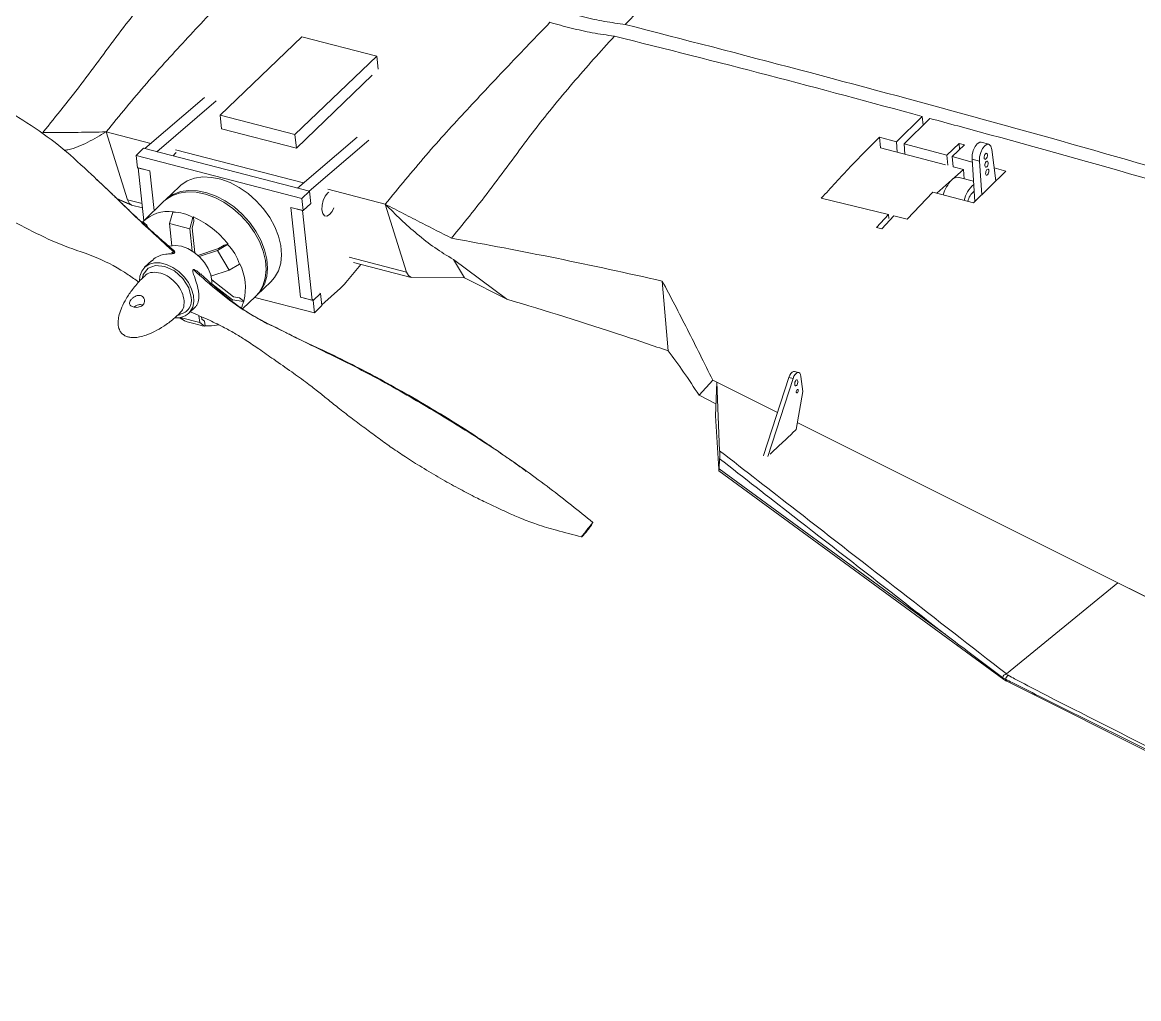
# Model space of a CAD drawing. Header units: inches. Extents: x 0 to 46.8, y 0 to 33.1.
# Drawn here: x 23.406 to 25.198, y 15 to 16.566 of the extents above; entities that cross this region are included whole.
import ezdxf

# ---------------------------------------------------------------- set-up
doc = ezdxf.new("R2010")
doc.units = ezdxf.units.IN
doc.header["$MEASUREMENT"] = 0

msp = doc.modelspace()

# ---------------------------------------------------------------- linework, layer by layer
at = {"color": 7, "linetype": 'Continuous', "lineweight": 15}
for p, q in [((23.8549, 16.5427), (23.7236, 16.4167)), ((23.9749, 16.5117), (23.8549, 16.5427)), ((23.8437, 16.3857), (23.9749, 16.5117)), ((23.9749, 16.5117), (23.9772, 16.4909)), ((23.846, 16.3639), (23.9677, 16.4808)), ((23.6028, 16.3632), (23.6984, 16.445)), ((23.6218, 16.3583), (23.7174, 16.4401)), ((23.7236, 16.4167), (23.726, 16.395)), ((23.7236, 16.4167), (23.8437, 16.3857)), ((24.8088, 16.3742), (24.8503, 16.4149)), ((24.821, 16.371), (24.8625, 16.4116)), ((24.8503, 16.4149), (24.8515, 16.4008)), ((23.726, 16.395), (23.846, 16.3639)), ((23.6124, 16.3714), (23.5407, 16.39)), ((23.5407, 16.39), (23.5748, 16.281)), ((23.8437, 16.3857), (23.846, 16.3639)), ((23.8476, 16.2999), (23.9432, 16.3817)), ((23.8666, 16.2949), (23.9622, 16.3768)), ((24.7816, 16.3815), (24.8088, 16.3742)), ((24.7816, 16.3815), (24.7831, 16.3644)), ((24.8088, 16.3742), (24.8102, 16.3574)), ((24.9568, 16.3702), (24.9449, 16.3733)), ((23.5886, 16.3522), (23.6007, 16.3637)), ((23.8669, 16.2949), (23.6007, 16.3637)), ((23.8573, 16.3081), (23.6517, 16.3613)), ((24.7831, 16.3644), (24.8877, 16.3373)), ((24.821, 16.371), (24.8899, 16.3525)), ((24.821, 16.371), (24.8224, 16.3542)), ((24.8899, 16.3525), (24.9093, 16.3715)), ((24.9178, 16.3692), (24.8984, 16.3503)), ((24.9093, 16.3715), (24.9178, 16.3692)), ((24.9093, 16.3715), (24.9102, 16.3618)), ((24.9683, 16.3113), (24.9619, 16.3618)), ((23.5886, 16.3522), (23.5908, 16.3326)), ((23.8549, 16.2833), (23.5886, 16.3522)), ((24.8899, 16.3525), (24.8913, 16.3364)), ((24.8984, 16.3503), (24.9304, 16.3416)), ((24.8984, 16.3503), (24.8998, 16.3342)), ((24.9301, 16.3464), (24.942, 16.3433)), ((24.9346, 16.2785), (24.9301, 16.3464)), ((24.9456, 16.2892), (24.942, 16.3433)), ((23.6109, 16.3274), (23.5908, 16.3326)), ((23.592, 16.3323), (23.6109, 16.3274)), ((23.6012, 16.2476), (23.592, 16.3323)), ((23.6179, 16.2637), (23.6109, 16.3274)), ((24.9164, 16.3299), (24.8975, 16.3129)), ((24.9164, 16.3299), (24.8998, 16.3342)), ((24.9177, 16.3148), (24.9164, 16.3299)), ((24.9844, 16.3271), (24.9322, 16.2761)), ((24.9656, 16.3322), (24.9844, 16.3271)), ((23.6583, 16.3025), (23.6358, 16.2809)), ((24.8975, 16.3129), (24.8738, 16.2915)), ((24.9325, 16.311), (24.9092, 16.317)), ((23.8549, 16.2833), (23.8669, 16.2949)), ((23.857, 16.2638), (23.8549, 16.2833)), ((23.869, 16.2753), (23.8669, 16.2949)), ((23.8962, 16.2921), (23.898, 16.2935)), ((23.9886, 16.2741), (23.8966, 16.2979)), ((24.6882, 16.2835), (24.7962, 16.2574)), ((24.8674, 16.2932), (24.8259, 16.25)), ((24.9322, 16.2761), (24.8674, 16.2932)), ((23.5579, 16.2831), (23.5789, 16.2742)), ((23.5816, 16.2727), (23.558, 16.2829)), ((23.5815, 16.2727), (23.5989, 16.2682)), ((23.6335, 16.2787), (23.6005, 16.247)), ((23.8368, 16.269), (23.8558, 16.2641)), ((23.8525, 16.1248), (23.8368, 16.269)), ((23.857, 16.2638), (23.8368, 16.269)), ((23.8368, 16.269), (23.8525, 16.1247)), ((23.869, 16.2753), (23.857, 16.2638)), ((23.9886, 16.2741), (24.0228, 16.1651)), ((23.6424, 16.243), (23.6477, 16.2613)), ((23.6485, 16.262), (23.6477, 16.2613)), ((23.6747, 16.2347), (23.6799, 16.2529)), ((23.6807, 16.2536), (23.6799, 16.2529)), ((23.6807, 16.2536), (23.6815, 16.2462)), ((23.8715, 16.1199), (23.8558, 16.2641)), ((24.777, 16.2364), (24.7962, 16.2574)), ((24.8047, 16.2553), (24.7854, 16.2343)), ((24.7962, 16.2574), (24.7967, 16.2513)), ((24.8047, 16.2553), (24.8259, 16.25)), ((23.5985, 16.245), (23.5993, 16.2458)), ((23.6062, 16.2404), (23.5993, 16.2458)), ((23.6074, 16.2366), (23.6062, 16.2404)), ((23.6463, 16.2075), (23.6424, 16.243)), ((23.6747, 16.2347), (23.6424, 16.243)), ((23.6785, 16.1991), (23.6747, 16.2347)), ((23.6815, 16.2462), (23.6786, 16.236)), ((23.6786, 16.236), (23.6828, 16.1961)), ((24.7854, 16.2343), (24.777, 16.2364)), ((23.6458, 16.1966), (23.6476, 16.1953)), ((23.6471, 16.1998), (23.6468, 16.202)), ((23.6476, 16.1953), (23.6474, 16.1972)), ((23.688, 16.1919), (23.721, 16.2028)), ((23.7191, 16.1999), (23.6899, 16.1902)), ((23.7355, 16.2094), (23.7191, 16.1999)), ((23.7191, 16.1999), (23.7382, 16.1681)), ((23.721, 16.2028), (23.7302, 16.2081)), ((23.7302, 16.2081), (23.7363, 16.2101)), ((23.7355, 16.2094), (23.7363, 16.2101)), ((23.6132, 16.1832), (23.6024, 16.1728)), ((23.7546, 16.1777), (23.7382, 16.1681)), ((23.7546, 16.1777), (23.7554, 16.1784)), ((23.9496, 16.1775), (23.9251, 16.1482)), ((23.9377, 16.1806), (24.0301, 16.1567)), ((24.0978, 16.1853), (24.1838, 16.1217)), ((24.0978, 16.1853), (24.1157, 16.1558)), ((23.5996, 16.159), (23.5984, 16.1549)), ((23.7382, 16.1681), (23.7089, 16.1585)), ((23.7449, 16.1255), (23.71, 16.1529)), ((23.7102, 16.1463), (23.7433, 16.1204)), ((23.7827, 16.128), (23.8051, 16.1496)), ((24.0296, 16.1569), (24.1157, 16.1558)), ((24.1157, 16.1558), (24.1838, 16.1217)), ((24.4426, 16.0387), (24.433, 16.1508)), ((23.6887, 16.1353), (23.6885, 16.1366)), ((23.7548, 16.1241), (23.7449, 16.1255)), ((23.7618, 16.1187), (23.7548, 16.1241)), ((23.7597, 16.106), (23.7804, 16.1258)), ((23.7791, 16.1246), (23.8748, 16.0999)), ((23.8525, 16.1248), (23.8715, 16.1199)), ((23.8525, 16.1248), (23.8525, 16.1247)), ((23.8525, 16.1247), (23.8727, 16.1195)), ((23.8847, 16.131), (23.8727, 16.1195)), ((23.8835, 16.1313), (23.8847, 16.131)), ((23.8868, 16.1114), (23.8847, 16.131)), ((23.9167, 16.1394), (23.8867, 16.1124)), ((23.6733, 16.099), (23.6841, 16.1093)), ((23.7424, 16.1187), (23.7433, 16.1204)), ((23.7433, 16.1204), (23.761, 16.1179)), ((23.7618, 16.1187), (23.761, 16.1179)), ((23.8731, 16.1213), (23.8715, 16.1199)), ((23.8748, 16.0999), (23.8727, 16.1195)), ((23.8748, 16.0999), (23.8868, 16.1114)), ((23.6548, 16.0956), (23.6594, 16.0968)), ((23.6664, 16.0868), (23.6591, 16.0921)), ((23.6908, 16.0841), (23.6596, 16.0922)), ((23.6908, 16.0841), (23.6896, 16.0952)), ((23.6938, 16.0933), (23.6942, 16.0898)), ((23.6942, 16.0898), (23.6986, 16.0866)), ((23.6986, 16.0866), (23.6994, 16.0791)), ((23.6986, 16.0784), (23.6908, 16.0841)), ((23.6986, 16.0784), (23.6994, 16.0791)), ((24.6519, 16.004), (24.6451, 16.0056)), ((24.6556, 15.9977), (24.6584, 15.9738)), ((24.4923, 15.9675), (24.514, 15.9917)), ((24.514, 15.9917), (24.6179, 15.9398)), ((24.5183, 15.9346), (24.5207, 15.9884)), ((24.5207, 15.9884), (24.5251, 15.8785)), ((24.6179, 15.9398), (24.5207, 15.9884)), ((24.5955, 15.8711), (24.6362, 15.9962)), ((24.6023, 15.8695), (24.643, 15.9945)), ((24.6362, 15.9962), (24.643, 15.9945)), ((24.4923, 15.9675), (24.5192, 15.954)), ((24.6584, 15.9738), (24.6478, 15.9128)), ((24.5237, 15.8491), (24.5183, 15.9346)), ((24.6478, 15.9128), (24.6415, 15.9068)), ((25.1641, 15.6668), (24.6497, 15.9239)), ((24.6497, 15.9239), (25.7722, 15.3628)), ((24.6415, 15.9068), (24.6416, 15.9064)), ((24.6075, 15.8744), (24.6063, 15.8732)), ((24.6075, 15.8744), (24.6075, 15.8744)), ((24.5251, 15.8657), (24.5244, 15.8495)), ((24.5955, 15.8711), (24.5961, 15.871)), ((24.524, 15.8464), (24.981, 15.5118)), ((24.5244, 15.8495), (24.886, 15.5847)), ((25.1641, 15.6668), (24.9853, 15.5207)), ((25.1641, 15.6668), (25.7722, 15.3628)), ((24.9791, 15.5147), (24.9791, 15.5147)), ((24.9791, 15.5147), (24.9837, 15.5119)), ((24.9837, 15.5119), (24.9837, 15.5119)), ((24.9859, 15.5088), (26.0046, 14.9996))]:
    msp.add_line(p, q, dxfattribs=at)
at = {"color": 8, "linetype": 'Continuous', "lineweight": 15}
for p, q in [((23.5982, 16.2749), (23.5748, 16.281)), ((24.0228, 16.1651), (23.9307, 16.1889))]:
    msp.add_line(p, q, dxfattribs=at)
at = {"color": 7, "linetype": 'Continuous', "lineweight": 15, "flags": 128}
for points in [[(24.9301, 16.3464), (24.9304, 16.3531), (24.9321, 16.3601), (24.935, 16.3664), (24.9386, 16.371), (24.9424, 16.3733), (24.9449, 16.3733)], [(23.648, 16.3515), (23.6513, 16.3555), (23.6531, 16.3568)], [(24.942, 16.3433), (24.9423, 16.35), (24.944, 16.3571), (24.9469, 16.3633), (24.9505, 16.3679), (24.9543, 16.3702), (24.9578, 16.3698), (24.9604, 16.3669), (24.9619, 16.3618)], [(24.9547, 16.3532), (24.9544, 16.3547), (24.9537, 16.3555), (24.9527, 16.3557), (24.9517, 16.355), (24.9507, 16.3538), (24.95, 16.3521), (24.9495, 16.3502), (24.9495, 16.3484), (24.9498, 16.347), (24.9505, 16.3461), (24.9515, 16.346), (24.9525, 16.3466), (24.9535, 16.3478), (24.9542, 16.3495), (24.9547, 16.3514), (24.9547, 16.3532)], [(24.9559, 16.3406), (24.9556, 16.342), (24.9549, 16.3428), (24.9539, 16.343), (24.9529, 16.3424), (24.9519, 16.3411), (24.9512, 16.3394), (24.9507, 16.3375), (24.9507, 16.3357), (24.9511, 16.3343), (24.9518, 16.3334), (24.9527, 16.3333), (24.9537, 16.3339), (24.9547, 16.3351), (24.9555, 16.3368), (24.9559, 16.3387), (24.9559, 16.3406)], [(24.9572, 16.3279), (24.9568, 16.3293), (24.9561, 16.3301), (24.9552, 16.3303), (24.9541, 16.3297), (24.9532, 16.3284), (24.9524, 16.3267), (24.952, 16.3248), (24.9519, 16.323), (24.9523, 16.3216), (24.953, 16.3207), (24.9539, 16.3206), (24.9549, 16.3212), (24.9559, 16.3225), (24.9567, 16.3242), (24.9571, 16.3261), (24.9572, 16.3279)], [(23.7684, 16.2911), (23.7543, 16.3009), (23.7396, 16.3086), (23.7247, 16.314), (23.71, 16.3171), (23.6958, 16.3177), (23.6827, 16.3157), (23.6708, 16.3113), (23.6607, 16.3046), (23.6583, 16.3025)], [(23.7437, 16.2674), (23.7296, 16.2771), (23.7149, 16.2848), (23.6999, 16.2903), (23.6852, 16.2933), (23.6711, 16.2939), (23.6579, 16.2919), (23.6461, 16.2876), (23.6359, 16.2809), (23.6335, 16.2787)], [(23.746, 16.2696), (23.7319, 16.2793), (23.7172, 16.287), (23.7022, 16.2925), (23.6875, 16.2955), (23.6734, 16.2961), (23.6602, 16.2942), (23.6484, 16.2898), (23.6382, 16.2831), (23.6347, 16.2798)], [(23.8051, 16.1496), (23.811, 16.1563), (23.8171, 16.167), (23.8208, 16.1794), (23.8221, 16.193), (23.8209, 16.2076), (23.8173, 16.2226), (23.8114, 16.2377), (23.8033, 16.2526), (23.7933, 16.2666), (23.7815, 16.2796), (23.7684, 16.2911)], [(23.9059, 16.2682), (23.9031, 16.2623), (23.8992, 16.2573), (23.8949, 16.255), (23.8911, 16.2556), (23.8883, 16.2592), (23.8869, 16.2651), (23.8872, 16.2725), (23.889, 16.2802), (23.8922, 16.2871), (23.8962, 16.2921), (23.8962, 16.2921)], [(23.5748, 16.281), (23.5776, 16.2755), (23.5816, 16.2727)], [(23.7804, 16.1258), (23.7862, 16.1325), (23.7923, 16.1433), (23.796, 16.1556), (23.7973, 16.1693), (23.7962, 16.1838), (23.7926, 16.1988), (23.7867, 16.214), (23.7786, 16.2288), (23.7685, 16.2429), (23.7568, 16.2559), (23.7437, 16.2674)], [(23.7815, 16.1269), (23.7885, 16.1347), (23.7946, 16.1455), (23.7983, 16.1578), (23.7996, 16.1715), (23.7985, 16.186), (23.7949, 16.201), (23.789, 16.2162), (23.7809, 16.231), (23.7708, 16.2451), (23.7591, 16.2581), (23.746, 16.2696)], [(23.6418, 16.2065), (23.6425, 16.2067), (23.6516, 16.2078), (23.6614, 16.2065), (23.6715, 16.2029), (23.6814, 16.1972), (23.6905, 16.1896), (23.6983, 16.1807), (23.7043, 16.1708), (23.7084, 16.1605), (23.7102, 16.1504), (23.7102, 16.1462)], [(23.6757, 16.1017), (23.6797, 16.1091), (23.6814, 16.1179), (23.6808, 16.1278), (23.6778, 16.138), (23.6727, 16.1482), (23.6658, 16.1576), (23.6573, 16.166), (23.6477, 16.1726), (23.6377, 16.1774), (23.6276, 16.1798), (23.6181, 16.1799), (23.6097, 16.1777), (23.6027, 16.1732), (23.5977, 16.1666), (23.5948, 16.1585), (23.5942, 16.1511)], [(23.6772, 16.1245), (23.6731, 16.14), (23.6636, 16.155), (23.6502, 16.167), (23.6349, 16.1743), (23.6201, 16.1758), (23.6079, 16.1712), (23.6003, 16.1612), (23.6, 16.1588)], [(24.0228, 16.1651), (24.0256, 16.1596), (24.0296, 16.1569)], [(23.658, 16.0919), (23.6595, 16.0912), (23.6623, 16.0898)], [(24.6362, 15.9962), (24.6376, 15.9997), (24.6394, 16.0025), (24.6414, 16.0046), (24.6434, 16.0056), (24.6451, 16.0056)], [(24.643, 15.9945), (24.6444, 15.998), (24.6462, 16.0008), (24.6482, 16.0029), (24.6502, 16.0039), (24.6521, 16.0039), (24.6538, 16.0028), (24.655, 16.0006), (24.6556, 15.9977)], [(24.6486, 15.9832), (24.6476, 15.9825), (24.6466, 15.9827), (24.6459, 15.9835), (24.6455, 15.9849), (24.6455, 15.9867), (24.6459, 15.9886), (24.6467, 15.9903), (24.6476, 15.9916), (24.6487, 15.9922), (24.6496, 15.9921), (24.6503, 15.9913), (24.6507, 15.9899), (24.6507, 15.9881), (24.6503, 15.9862), (24.6496, 15.9845), (24.6486, 15.9832)], [(24.6499, 15.9716), (24.6493, 15.9712), (24.6487, 15.9713), (24.6483, 15.9718), (24.6481, 15.9726), (24.6481, 15.9737), (24.6483, 15.9748), (24.6488, 15.9759), (24.6493, 15.9766), (24.65, 15.977), (24.6505, 15.9769), (24.651, 15.9764), (24.6512, 15.9756), (24.6512, 15.9745), (24.651, 15.9734), (24.6505, 15.9723), (24.6499, 15.9716)]]:
    msp.add_lwpolyline(points, dxfattribs=at)
at = {"color": 7, "linetype": 'Continuous', "lineweight": 15}
for centre, radius, start, end in [((24.9366, 16.2751), 0.0544, 135.8899, 165.3357), ((24.907, 16.3047), 0.0125, 79.9851, 139.0772), ((24.9668, 16.2678), 0.051, 131.8033, 166.151), ((24.9533, 16.2709), 0.0311, 129.5136, 165.9657), ((23.6409, 16.2024), 0.0601, 82.709, 133.7666), ((23.6211, 16.1201), 0.1462, 37.9969, 65.947), ((23.673, 16.1394), 0.0911, 346.8678, 25.3545), ((23.8583, 16.2037), 0.0868, 312.241, 320.2868), ((23.6546, 16.12), 0.023, 280.9009, 11.2859), ((23.6538, 16.1203), 0.0287, 264.7676, 319.6304), ((23.7059, 16.1525), 0.0736, 264.9247, 281.3188), ((24.9888, 15.5116), 0.0101, 112.3344, 162.1013), ((24.9945, 15.5092), 0.0112, 124.9036, 165.9411)]:
    msp.add_arc(centre, radius, start, end, dxfattribs=at)
at = {"color": 8, "linetype": 'Continuous', "lineweight": 15}
for centre, radius, start, end in [((24.9841, 15.5159), 0.0051, 192.8088, 233.0711), ((24.988, 15.5126), 0.00431, 189.095, 240.9258)]:
    msp.add_arc(centre, radius, start, end, dxfattribs=at)
at = {"color": 7, "linetype": 'Continuous', "lineweight": 15}
for centre, major_axis, ratio, start_param, end_param in [((23.6255, 16.1241), (0.0417, 0.1344), 0.659566, 6.133431, 6.49387), ((23.6255, 16.1241), (0.1228, 0.0685), 0.734122, 6.126566, 6.487004), ((23.6255, 16.1241), (0.1361, 0.0002), 0.496468, 6.039994, 6.189436), ((23.6255, 16.1241), (0.1066, -0.0441), 0.182814, 5.180286, 5.540725), ((24.524, 15.8563), (-0.00006, 0.00995), 0.053739, 2.385604, 3.9564)]:
    msp.add_ellipse(centre, major_axis=major_axis, ratio=ratio, start_param=start_param, end_param=end_param, dxfattribs=at)
for points, knots in [([(23.4392, 16.3892), (23.461, 16.4161), (23.5046, 16.47), (23.5681, 16.5588), (23.6337, 16.6391), (23.6783, 16.6885), (23.7005, 16.7132)], [0, 0, 0, 0, 0.249831, 0.499892, 0.749921, 1, 1, 1, 1]), ([(24.3737, 16.5624), (24.3902, 16.5794), (24.4232, 16.6134), (24.4764, 16.6656), (24.5131, 16.7009), (24.5331, 16.7201)], [0, 0, 0, 0, 0.311963, 0.623952, 1, 1, 1, 1]), ([(23.8048, 16.6816), (23.7826, 16.6585), (23.7382, 16.6123), (23.6717, 16.5416), (23.6055, 16.4694), (23.5623, 16.4164), (23.5407, 16.39)], [0, 0, 0, 0, 0.250013, 0.500044, 0.750057, 1, 1, 1, 1]), ([(24.2703, 16.584), (24.2825, 16.5807), (24.3059, 16.5742), (24.3405, 16.5668), (24.3626, 16.5638), (24.3737, 16.5624)], [0, 0, 0, 0, 0.3492482, 0.6739819, 1, 1, 1, 1]), ([(23.6505, 16.1962), (23.6392, 16.2065), (23.6169, 16.2266), (23.5835, 16.2578), (23.5507, 16.2904), (23.5131, 16.3251), (23.4719, 16.3642), (23.4203, 16.4012), (23.3662, 16.434), (23.3099, 16.4648), (23.2523, 16.4923), (23.1972, 16.5145), (23.147, 16.5322), (23.0994, 16.5482), (23.0525, 16.5539), (23.0203, 16.5597), (23.0042, 16.5625)], [0, 0, 0, 0, 0.063104, 0.124028, 0.182738, 0.241801, 0.321097, 0.401051, 0.482097, 0.564175, 0.647577, 0.732327, 0.796957, 0.862495, 0.931256, 1, 1, 1, 1]), ([(24.2528, 16.5658), (24.2306, 16.5426), (24.1861, 16.4964), (24.1197, 16.4257), (24.0535, 16.3535), (24.0103, 16.3006), (23.9886, 16.2741)], [0, 0, 0, 0, 0.250013, 0.500044, 0.750057, 1, 1, 1, 1]), ([(24.3562, 16.5436), (24.3444, 16.5453), (24.3215, 16.5485), (24.2869, 16.5562), (24.2641, 16.5626), (24.2528, 16.5658)], [0, 0, 0, 0, 0.346304, 0.672668, 1, 1, 1, 1]), ([(24.3737, 16.5624), (24.4668, 16.5383), (24.6531, 16.4902), (24.9328, 16.4148), (25.2128, 16.3364), (25.3997, 16.28), (25.4932, 16.2517)], [0, 0, 0, 0, 0.249891, 0.499817, 0.749875, 1, 1, 1, 1]), ([(22.9838, 16.5367), (23.0059, 16.5177), (23.0517, 16.4784), (23.1233, 16.421), (23.1988, 16.3646), (23.2672, 16.3195), (23.3261, 16.2839), (23.374, 16.2562), (23.4224, 16.2299), (23.4733, 16.2059), (23.5266, 16.1898), (23.5666, 16.1681), (23.5875, 16.1531), (23.5931, 16.1491)], [0, 0, 0, 0, 0.117398, 0.242974, 0.372374, 0.50507, 0.582109, 0.660047, 0.738561, 0.817491, 0.896828, 0.972509, 1, 1, 1, 1]), ([(24.0949, 16.2196), (24.1167, 16.2465), (24.1603, 16.3004), (24.2238, 16.3892), (24.2894, 16.4695), (24.3339, 16.5189), (24.3562, 16.5436)], [0, 0, 0, 0, 0.249831, 0.499891, 0.749921, 1, 1, 1, 1]), ([(24.8503, 16.4149), (24.7679, 16.4371), (24.6031, 16.4816), (24.4385, 16.523), (24.3562, 16.5436)], [0, 0, 0, 0, 0.499972, 1, 1, 1, 1]), ([(25.4588, 16.2419), (25.3668, 16.2692), (25.1829, 16.3239), (24.9842, 16.3788), (24.8774, 16.4076), (24.8625, 16.4116)], [0, 0, 0, 0, 0.462423, 0.924969, 1, 1, 1, 1]), ([(23.5407, 16.39), (23.5257, 16.3897), (23.5013, 16.3893), (23.4675, 16.3891), (23.4486, 16.3891), (23.4392, 16.3892)], [0, 0, 0, 0, 0.444616, 0.722302, 1, 1, 1, 1]), ([(23.4732, 16.3604), (23.4752, 16.3607), (23.489, 16.3629), (23.5117, 16.3731), (23.531, 16.3843), (23.5407, 16.39)], [0, 0, 0, 0, 0.07886, 0.536447, 1, 1, 1, 1]), ([(24.7816, 16.3815), (24.766, 16.3658), (24.7346, 16.3345), (24.7037, 16.3005), (24.6882, 16.2835)], [0, 0, 0, 0, 0.499689, 1, 1, 1, 1]), ([(23.6482, 16.2009), (23.6472, 16.2017), (23.6398, 16.2078), (23.6274, 16.2188), (23.6108, 16.2335), (23.5956, 16.2472), (23.5803, 16.2613), (23.5651, 16.276), (23.5486, 16.2921), (23.5355, 16.3044), (23.5276, 16.3117), (23.5258, 16.3134)], [0, 0, 0, 0, 0.02228, 0.177296, 0.308136, 0.434247, 0.553446, 0.685847, 0.80901, 0.956653, 1, 1, 1, 1]), ([(23.9886, 16.2741), (23.9969, 16.2658), (24.0134, 16.2491), (24.0398, 16.2257), (24.0678, 16.2036), (24.0878, 16.1914), (24.0978, 16.1853)], [0, 0, 0, 0, 0.245122, 0.491555, 0.744062, 1, 1, 1, 1]), ([(24.0949, 16.2196), (24.0791, 16.2275), (24.0535, 16.2405), (24.0181, 16.2587), (23.9985, 16.269), (23.9886, 16.2741)], [0, 0, 0, 0, 0.444617, 0.722304, 1, 1, 1, 1]), ([(24.433, 16.1508), (24.3765, 16.1633), (24.2635, 16.1883), (24.1511, 16.2091), (24.0949, 16.2196)], [0, 0, 0, 0, 0.499953, 1, 1, 1, 1]), ([(23.6136, 16.1827), (23.6161, 16.1851), (23.6222, 16.1909), (23.6324, 16.1934), (23.6402, 16.1942), (23.6433, 16.1944), (23.6457, 16.1946), (23.6475, 16.1947), (23.6489, 16.195), (23.6497, 16.1953), (23.6502, 16.1958), (23.6504, 16.1961), (23.6505, 16.1962)], [0, 0, 0, 0, 0.272745, 0.660926, 0.758747, 0.825994, 0.872752, 0.920831, 0.943508, 0.962356, 0.981217, 1, 1, 1, 1]), ([(23.6505, 16.1962), (23.6506, 16.1966), (23.6508, 16.198), (23.6496, 16.1998), (23.6483, 16.2004), (23.6479, 16.2007)], [0, 0, 0, 0, 0.1977906, 0.7427104, 1, 1, 1, 1]), ([(23.6025, 16.1587), (23.6007, 16.1571), (23.5936, 16.1507), (23.5836, 16.1386), (23.5731, 16.1235), (23.566, 16.1099), (23.5617, 16.098), (23.5598, 16.0882), (23.5598, 16.0806), (23.561, 16.0752), (23.5627, 16.0707), (23.5647, 16.0682), (23.5659, 16.0668)], [0, 0, 0, 0, 0.070414, 0.283209, 0.459497, 0.607989, 0.726553, 0.81724, 0.884252, 0.925558, 0.958119, 1, 1, 1, 1]), ([(23.6659, 16.119), (23.665, 16.1236), (23.6633, 16.1329), (23.6543, 16.1466), (23.6422, 16.1575), (23.6281, 16.1643), (23.6149, 16.1653), (23.6058, 16.163), (23.6032, 16.1592), (23.6027, 16.1585)], [0, 0, 0, 0, 0.160574, 0.321148, 0.481722, 0.642295, 0.802869, 0.963443, 1, 1, 1, 1]), ([(23.6807, 16.1691), (23.6805, 16.169), (23.6801, 16.1689), (23.6798, 16.1683), (23.6796, 16.1671), (23.6798, 16.1648), (23.6822, 16.158), (23.6859, 16.148), (23.6877, 16.1401), (23.6885, 16.1366)], [0, 0, 0, 0, 0.023017, 0.044267, 0.074124, 0.138553, 0.25606, 0.67572, 1, 1, 1, 1]), ([(23.6807, 16.1691), (23.6944, 16.1568), (23.7221, 16.132), (23.7668, 16.099), (23.8131, 16.0762), (23.8626, 16.051), (23.9135, 16.027), (23.9635, 16.0013), (24.0244, 15.9677), (24.0956, 15.9253), (24.1765, 15.874), (24.2516, 15.82), (24.2988, 15.782), (24.3216, 15.7637)], [0, 0, 0, 0, 0.071404, 0.143667, 0.219422, 0.294788, 0.369757, 0.444176, 0.517736, 0.64444, 0.767997, 0.887902, 1, 1, 1, 1]), ([(23.6921, 16.1615), (23.6903, 16.1635), (23.6877, 16.1663), (23.6837, 16.1683), (23.6819, 16.1691), (23.681, 16.1691), (23.6807, 16.1691)], [0, 0, 0, 0, 0.58609, 0.804934, 0.929852, 1, 1, 1, 1]), ([(23.7984, 16.0828), (23.7984, 16.0828), (23.7984, 16.0828), (23.7983, 16.0829), (23.7981, 16.083), (23.7972, 16.0835), (23.7952, 16.0846), (23.7902, 16.0874), (23.7812, 16.0923), (23.7675, 16.1005), (23.75, 16.1124), (23.7293, 16.1287), (23.7098, 16.1458), (23.6974, 16.1576), (23.6927, 16.1621)], [0, 0, 0, 0, 0.000226, 0.003475, 0.007584, 0.012751, 0.03536, 0.069278, 0.157837, 0.281588, 0.439304, 0.631507, 0.859678, 1, 1, 1, 1]), ([(24.514, 15.9917), (24.5004, 16.0192), (24.4733, 16.0743), (24.4464, 16.1253), (24.433, 16.1508)], [0, 0, 0, 0, 0.499765, 1, 1, 1, 1]), ([(23.584, 16.1093), (23.5853, 16.109), (23.5877, 16.1085), (23.5919, 16.1086), (23.5959, 16.1096), (23.5991, 16.1116), (23.6014, 16.1144), (23.6025, 16.1178), (23.6023, 16.1215), (23.6006, 16.1249), (23.5977, 16.1271), (23.5942, 16.1278), (23.5906, 16.1275), (23.587, 16.1261), (23.5834, 16.1237), (23.5803, 16.1206), (23.5784, 16.1173), (23.578, 16.1144), (23.579, 16.1121), (23.581, 16.1104), (23.5831, 16.1096), (23.584, 16.1093)], [0, 0, 0, 0, 0.0522883, 0.104577, 0.1567275, 0.2076261, 0.2580058, 0.3112746, 0.3694527, 0.4292728, 0.4839131, 0.5318157, 0.5776247, 0.6263276, 0.6807878, 0.7402348, 0.7989816, 0.8523115, 0.9026341, 0.953698, 1, 1, 1, 1]), ([(23.6887, 16.1353), (23.6888, 16.1347), (23.6896, 16.1301), (23.69, 16.1217), (23.688, 16.1151), (23.6858, 16.1111), (23.6845, 16.1103), (23.6836, 16.1098)], [0, 0, 0, 0, 0.049403, 0.398203, 0.792881, 0.870738, 1, 1, 1, 1]), ([(23.5849, 16.1088), (23.586, 16.1096), (23.5884, 16.1114), (23.5922, 16.1129), (23.5959, 16.1131), (23.5982, 16.1127), (23.5991, 16.112), (23.5991, 16.1119)], [0, 0, 0, 0, 0.253175, 0.53828, 0.760086, 0.982553, 1, 1, 1, 1]), ([(23.659, 16.0999), (23.661, 16.1019), (23.6656, 16.1067), (23.6658, 16.1146), (23.6659, 16.119)], [0, 0, 0, 0, 0.435773, 1, 1, 1, 1]), ([(24.1838, 16.1217), (24.2458, 16.1029), (24.332, 16.0767), (24.4183, 16.047), (24.4426, 16.0387)], [0, 0, 0, 0, 0.719067, 1, 1, 1, 1]), ([(23.5659, 16.0668), (23.5674, 16.0655), (23.5698, 16.0635), (23.5742, 16.0615), (23.5792, 16.0603), (23.5862, 16.0599), (23.5952, 16.061), (23.6062, 16.0642), (23.6193, 16.0699), (23.6339, 16.0786), (23.6477, 16.0886), (23.6558, 16.0964), (23.6592, 16.0997)], [0, 0, 0, 0, 0.048841, 0.071971, 0.117672, 0.177082, 0.258145, 0.365167, 0.501719, 0.668276, 0.86089, 1, 1, 1, 1]), ([(23.6757, 16.1013), (23.686, 16.0969), (23.7046, 16.0889), (23.729, 16.0769), (23.7486, 16.0661), (23.7669, 16.0546), (23.787, 16.041), (23.8112, 16.024), (23.8373, 16.0059), (23.8616, 15.9884), (23.8812, 15.9732), (23.8983, 15.9593), (23.916, 15.9449), (23.9366, 15.9293), (23.9578, 15.9135), (23.9787, 15.8979), (23.9995, 15.8829), (24.0223, 15.8676), (24.0483, 15.8513), (24.0765, 15.8345), (24.1044, 15.8189), (24.1294, 15.8058), (24.151, 15.7951), (24.1694, 15.7864), (24.1876, 15.7782), (24.2082, 15.769), (24.234, 15.7592), (24.2657, 15.7504), (24.29, 15.7439), (24.3035, 15.7403)], [0, 0, 0, 0, 0.043414, 0.078398, 0.105294, 0.130341, 0.161908, 0.199372, 0.244942, 0.284932, 0.315703, 0.341134, 0.370953, 0.405669, 0.442955, 0.476655, 0.510941, 0.546579, 0.588648, 0.636422, 0.682327, 0.72401, 0.756212, 0.785087, 0.812446, 0.84488, 0.884178, 0.935587, 1, 1, 1, 1]), ([(23.8366, 16.0644), (23.834, 16.0657), (23.8257, 16.0697), (23.8152, 16.0752), (23.8061, 16.0795), (23.8013, 16.0814), (23.799, 16.0822), (23.7982, 16.0827), (23.7979, 16.0829), (23.798, 16.0829), (23.798, 16.0829)], [0, 0, 0, 0, 0.172403, 0.549922, 0.712693, 0.833554, 0.91631, 0.974363, 0.996089, 1, 1, 1, 1]), ([(24.2149, 15.8453), (24.2137, 15.8462), (24.2037, 15.8537), (24.1839, 15.8676), (24.1552, 15.8877), (24.1172, 15.9129), (24.0721, 15.9409), (24.0218, 15.9704), (23.975, 15.9963), (23.9294, 16.02), (23.8927, 16.038), (23.8649, 16.0508), (23.8492, 16.0581), (23.8399, 16.0627), (23.8366, 16.0644)], [0, 0, 0, 0, 0.009568, 0.083927, 0.162522, 0.24508, 0.390847, 0.523217, 0.643017, 0.758732, 0.878285, 0.925786, 0.973227, 1, 1, 1, 1]), ([(24.4426, 16.0387), (24.4508, 16.0277), (24.4671, 16.0057), (24.4839, 15.9802), (24.4923, 15.9675)], [0, 0, 0, 0, 0.499416, 1, 1, 1, 1]), ([(24.6416, 15.9064), (24.6339, 15.8991), (24.6223, 15.8884), (24.6108, 15.8775), (24.607, 15.8739)], [0, 0, 0, 0, 0.66853, 1, 1, 1, 1]), ([(24.5251, 15.8785), (24.5662, 15.8465), (24.6635, 15.7709), (24.8167, 15.6518), (24.9288, 15.5646), (24.9849, 15.521)], [0, 0, 0, 0, 0.268037, 0.634018, 1, 1, 1, 1]), ([(24.5251, 15.8657), (24.5252, 15.8661), (24.5252, 15.8672), (24.5252, 15.8693), (24.5253, 15.8723), (24.5252, 15.8757), (24.5252, 15.8776), (24.5251, 15.8785)], [0, 0, 0, 0, 0.08926, 0.200773, 0.376784, 0.704174, 1, 1, 1, 1]), ([(24.886, 15.5847), (24.8609, 15.6043), (24.7797, 15.6675), (24.6594, 15.7611), (24.5642, 15.8352), (24.5251, 15.8657)], [0, 0, 0, 0, 0.209101, 0.675078, 1, 1, 1, 1]), ([(24.3216, 15.7637), (24.3217, 15.7637), (24.3218, 15.7638), (24.3216, 15.7635), (24.3205, 15.7617), (24.3199, 15.7599), (24.3168, 15.7555), (24.3129, 15.7505), (24.3096, 15.7466), (24.3069, 15.7435), (24.3056, 15.7421), (24.305, 15.7415)], [0, 0, 0, 0, 0.011856, 0.027033, 0.091791, 0.350937, 0.611906, 0.745578, 0.879917, 0.945435, 1, 1, 1, 1]), ([(24.305, 15.7415), (24.3048, 15.7413), (24.3043, 15.7408), (24.3037, 15.7403), (24.3035, 15.7401), (24.3034, 15.7402), (24.304, 15.7411), (24.3068, 15.7447), (24.3103, 15.7492), (24.3133, 15.7531), (24.3148, 15.755), (24.3155, 15.756), (24.3162, 15.7569), (24.3172, 15.7582), (24.3187, 15.7601), (24.3197, 15.7615), (24.3201, 15.7621), (24.3203, 15.7624), (24.3205, 15.7626), (24.3207, 15.7628), (24.3209, 15.763), (24.3211, 15.7632), (24.3214, 15.7635), (24.3216, 15.7636), (24.3216, 15.7637)], [0, 0, 0, 0, 0.022718, 0.04562, 0.066629, 0.084475, 0.115752, 0.241173, 0.487334, 0.610395, 0.671925, 0.702691, 0.718074, 0.779607, 0.851394, 0.923871, 0.943944, 0.95099, 0.958103, 0.962656, 0.967209, 0.97484, 0.988095, 1, 1, 1, 1]), ([(24.886, 15.5847), (24.8861, 15.5847), (24.8889, 15.5826), (24.9028, 15.5721), (24.9337, 15.5488), (24.962, 15.5276), (24.9791, 15.5147)], [0, 0, 0, 0, 0.001761, 0.09133, 0.449603, 1, 1, 1, 1]), ([(24.9849, 15.521), (24.985, 15.5209), (24.9852, 15.5208), (24.9853, 15.5207), (24.9853, 15.5207)], [0, 0, 0, 0, 0.999358, 1, 1, 1, 1]), ([(24.9853, 15.5207), (24.9853, 15.5207), (24.9852, 15.5207), (24.9852, 15.5206), (24.9854, 15.5204), (24.9861, 15.5197), (24.9871, 15.519), (24.988, 15.5185), (24.9881, 15.5184)], [0, 0, 0, 0, 0.004578, 0.015091, 0.055855, 0.217684, 0.864965, 1, 1, 1, 1]), ([(24.9881, 15.5184), (24.9916, 15.5165), (25.0087, 15.5071), (25.0835, 15.4688), (25.3835, 15.3166), (25.7039, 15.1566), (25.9663, 15.0253), (25.9986, 15.0091)], [0, 0, 0, 0, 0.010643, 0.053207, 0.223455, 0.90444, 1, 1, 1, 1]), ([(24.981, 15.5118), (24.9822, 15.511), (24.9837, 15.51), (24.9854, 15.5091), (24.9859, 15.5088)], [0, 0, 0, 0, 0.75096, 1, 1, 1, 1]), ([(24.9837, 15.5119), (24.9873, 15.5102), (25.0052, 15.5012), (25.0808, 15.4637), (25.3577, 15.3259), (25.6789, 15.1657), (25.9426, 15.0342), (26.0013, 15.0049)], [0, 0, 0, 0, 0.010554, 0.052983, 0.222699, 0.827125, 1, 1, 1, 1])]:
    msp.add_open_spline(points, degree=3, knots=knots, dxfattribs=at)

doc.saveas('drawing.dxf')
